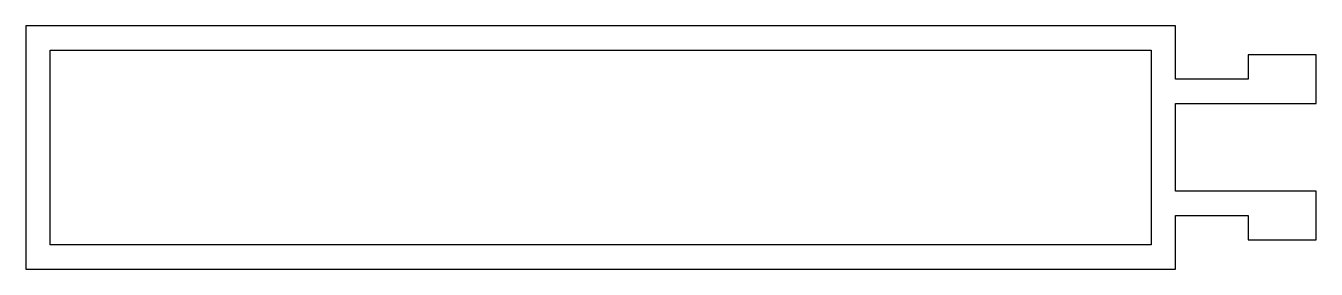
# Model space of a CAD drawing. Extents: x 194 to 327, y 238 to 263.
import ezdxf

# ---------------------------------------------------------------- set-up
doc = ezdxf.new("R2010")
doc.units = 0
doc.header["$LTSCALE"] = 15
doc.layers.get('0').update_dxf_attribs({"linetype": 'CONTINUOUS'})

msp = doc.modelspace()

# ---------------------------------------------------------------- linework, layer by layer
at = {"color": 0, "linetype": 'CONTINUOUS', "ltscale": 0.05}
for points in [[(326.73, 255.46), (326.73, 260.46), (319.73, 260.46), (319.73, 257.96), (312.28, 257.96), (312.28, 263.46), (194.27, 263.46), (194.27, 238.46), (312.28, 238.46), (312.28, 243.96), (319.73, 243.96), (319.73, 241.46), (326.73, 241.46), (326.73, 246.46), (312.28, 246.46), (312.28, 255.46)], [(309.78, 260.96), (309.78, 240.96), (196.77, 240.96), (196.77, 260.96)]]:
    msp.add_lwpolyline(points, close=True, dxfattribs=at)

doc.saveas('drawing.dxf')
